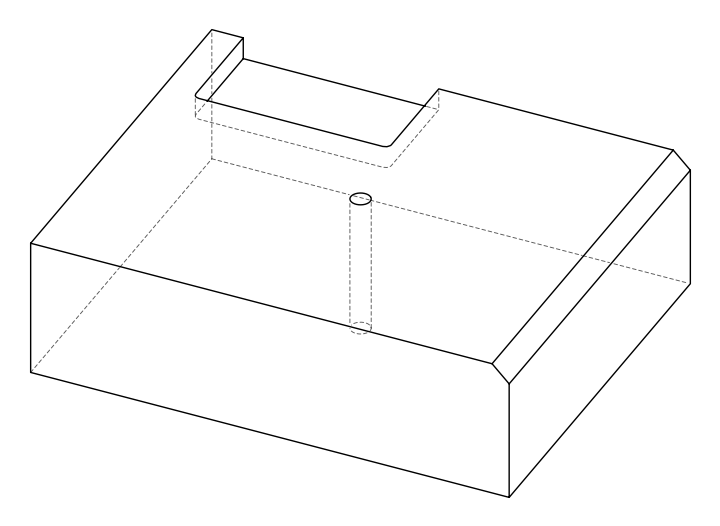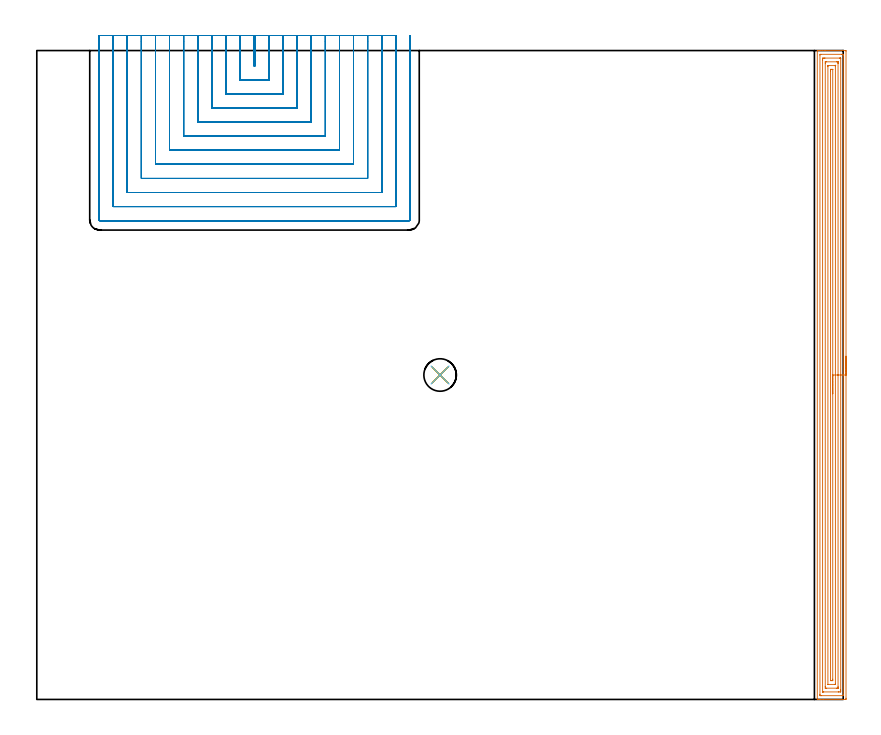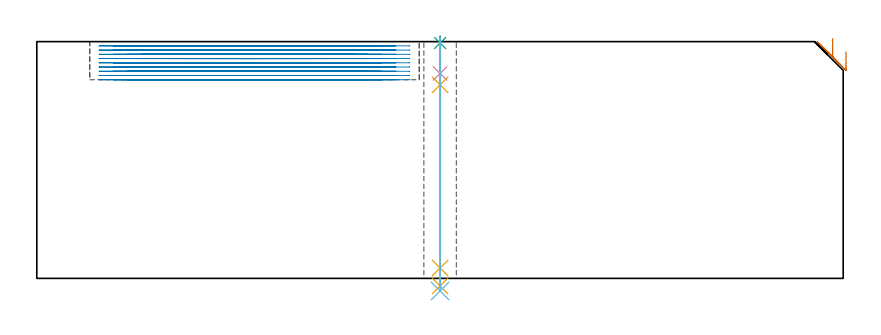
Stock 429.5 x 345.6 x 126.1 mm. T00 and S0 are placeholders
(PLAN: 6 operations, 5 tool changes, 95 min)
(1 AREA_MILL | FG_CHAMFER_SURFACE | UGT0205_001 | 16.83 min | 40450 mm3)
(2 MILL_SLOT | SLOT_PARTIAL_RECTANGULAR | NXT0201_013 | Follow Part, ap 2.5, ae 75% | 76.93 min | 340385 mm3)
(3 SPOT_DRILL | STEP1HOLE | NXT0321_9005460120000 | 0.03 min | 9 mm3)
(4 DRILL_BLIND_HOLE_INTO_CENTER | STEP1HOLE | NXT0301_084 | 0.08 min | 1565 mm3)
(5 GUN_DRILL_THROUGH_HOLE | STEP1HOLE | UGT0307_008 | 0.62 min | 10452 mm3)
(6 DRILL_TO_ENLARGE_THROUGH_HOLE | STEP1HOLE | UGT0301_244 | 0.54 min | 17579 mm3)
(TOOL UGT0205_001 | Chamfer Mill 20 x 3 x 45 deg. | D20 FL50 Z2)
(TOOL NXT0201_013 | ENDMILL 10mm | D10 FL30 Z4)
(TOOL NXT0321_9005460120000 | NC Spot Drill, 142deg, 12mm, Carbide, Uncoated | D12 PA142 FL30 Z2)
(TOOL NXT0301_084 | Carbide Drill 11.3mm [860.1-1130-034A1-MM 2214] | D11.3 PA140 FL55 Z2)
(TOOL UGT0307_008 | Gun Drill 11 mm | D11 PA130 FL24 Z1)
(TOOL UGT0301_244 | Twist Drill 17.3 mm | D17.3 PA118 FL130 Z2)
(OP 1 AREA_MILL)
G17 G21 G94 G90
T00 M6
G54
G17 G0 G90 X431. Y182.8 S1061 M3
G43 Z136.1 H0
Z120.8
G94 G1 Y182.762 Z119.928 F250.
Y182.648 Z119.063
Y182.459 Z118.212
Y182.197 Z117.38
Y181.863 Z116.574
Y181.46 Z115.8
Y180.992 Z115.064
Y180.46 Z114.372
Y179.871 Z113.729
Y179.228 Z113.14
Y178.536 Z112.608
Y177.8 Z112.14
Y177.026 Z111.737
Y176.22 Z111.403
Y175.388 Z111.141
Y174.536 Z110.952
Y173.672 Z110.838
Y172.8 Z110.8
Y0.632
X430.998 Y0.284 Z110.801
X430.992 Y0.01 Z110.806
X430.715 Y0. Z111.082
X418.909 Z122.885
X417.501 Z124.295
X417.133 Z124.662
X416.398 Z125.402
X416.151 Z125.648
X415.742 Z126.049
X415.703 Y0.009 Z126.088
X415.7 Y0.185 Z126.1
Y345.415
X415.703 Y345.591 Z126.088
X415.742 Y345.6 Z126.049
X416.151 Z125.648
X416.398 Z125.402
X417.133 Z124.662
X418.389 Z123.408
X419.798 Z121.998
X430.716 Y345.599 Z111.081
X430.992 Y345.59 Z110.806
X430.999 Y345.314 Z110.799
X431. Y172.8 Z110.8
X429.586 Z112.214
X429.585 Y2.403 Z112.215
X429.567 Y2.01 Z112.233
X429.096 Y2.001 Z112.704
X418.021 Y2. Z123.779
X417.55 Y2.001 Z124.25
X417.133 Y2.01 Z124.667
X417.115 Y2.421 Z124.685
X417.114 Y2.44 Z124.686
X417.115 Y343.197 Z124.685
X417.133 Y343.59 Z124.667
X417.604 Y343.599 Z124.196
X428.679 Y343.6 Z113.121
X429.15 Y343.599 Z112.65
X429.567 Y343.59 Z112.233
X429.585 Y343.179 Z112.215
X429.586 Y343.16 Z112.214
Y172.8
X428.172 Z113.628
X428.171 Y5.104 Z113.629
X428.17 Y4.722 Z113.63
X428.167 Y4.21 Z113.633
X428.165 Y4.027 Z113.635
X427.99 Y4.009 Z113.81
X427.791 Y4.005 Z114.009
X427.111 Y4. Z114.689
X426.903 Z114.897
X419.118 Z122.682
X418.909 Y4.002 Z122.891
X418.701 Y4.005 Z123.099
X418.563 Y4.01 Z123.237
X418.535 Y4.018 Z123.265
X418.533 Y4.037 Z123.267
X418.531 Y4.082 Z123.269
X418.529 Y4.21 Z123.271
Y340.496
X418.53 Y340.878 Z123.27
X418.533 Y341.39 Z123.267
X418.535 Y341.573 Z123.265
X418.71 Y341.591 Z123.09
X418.909 Y341.595 Z122.891
X419.589 Y341.6 Z122.211
X419.798 Z122.002
X427.582 Z114.218
X427.791 Y341.599 Z114.009
X427.999 Y341.595 Z113.801
X428.137 Y341.59 Z113.663
X428.165 Y341.583 Z113.635
X428.167 Y341.563 Z113.633
X428.169 Y341.518 Z113.631
X428.171 Y341.39 Z113.629
X428.172 Y172.8 Z113.628
X426.757 Z115.043
Y6.893
X426.755 Y6.147 Z115.045
X426.752 Y6.039 Z115.048
X426.751 Y6.015 Z115.049
X426.734 Y6.01 Z115.066
X426.679 Y6.006 Z115.121
X426.458 Y6.002 Z115.342
X426.014 Y6. Z115.786
X420.686 Z121.114
X420.242 Y6.002 Z121.558
X420.021 Y6.006 Z121.779
X419.966 Y6.01 Z121.834
X419.949 Y6.014 Z121.851
X419.948 Y6.031 Z121.852
X419.946 Y6.104 Z121.854
X419.943 Y6.747 Z121.857
Y6.893
Y338.707
X419.945 Y339.453 Z121.855
X419.948 Y339.561 Z121.852
X419.949 Y339.585 Z121.851
X419.966 Y339.59 Z121.834
X420.021 Y339.594 Z121.779
X420.242 Y339.598 Z121.558
X420.686 Y339.6 Z121.114
X426.014 Z115.786
X426.458 Y339.598 Z115.342
X426.679 Y339.594 Z115.121
X426.734 Y339.59 Z115.066
X426.751 Y339.586 Z115.049
X426.752 Y339.569 Z115.048
X426.754 Y339.496 Z115.046
X426.757 Y338.853 Z115.043
Y338.707
Y172.8
X425.343 Z116.457
Y8.464
X425.341 Y8.245 Z116.459
X425.336 Y8.1 Z116.464
X425.331 Y8.009 Z116.469
X425.295 Y8.007 Z116.505
X425.126 Y8.002 Z116.674
X424.915 Y8. Z116.885
X421.361 Y8.001 Z120.439
X421.358 Y8.004 Z120.442
Y8.005
X421.357 Y337.136 Z120.443
X421.36 Y337.355 Z120.44
X421.364 Y337.5 Z120.436
X421.369 Y337.59 Z120.431
X421.405 Y337.593 Z120.395
X421.574 Y337.598 Z120.226
X421.785 Y337.6 Z120.015
X425.339 Y337.599 Z116.461
X425.342 Y337.596 Z116.458
Y337.595
X425.343 Y172.8 Z116.457
X423.929 Z117.871
Y10.782
X423.928 Y10.471 Z117.872
X423.925 Y10.179 Z117.875
X423.922 Y10.035 Z117.878
X423.919 Y10.01 Z117.881
X423.884 Y10.006 Z117.916
X423.816 Y10.002 Z117.984
X423.35 Y10.001 Z118.45
X422.928 Y10.002 Z118.872
X422.79 Y10.008 Z119.01
X422.778 Y10.01 Z119.022
X422.776 Y10.024 Z119.024
X422.773 Y10.068 Z119.027
X422.772 Y10.159 Z119.028
X422.771 Y334.818 Z119.029
X422.772 Y335.129 Z119.028
X422.775 Y335.421 Z119.025
X422.778 Y335.565 Z119.022
X422.781 Y335.59 Z119.019
X422.816 Y335.594 Z118.984
X422.885 Y335.598 Z118.915
X423.35 Y335.599 Z118.45
X423.773 Y335.598 Z118.027
X423.91 Y335.592 Z117.89
X423.922 Y335.59 Z117.878
X423.924 Y335.576 Z117.876
X423.927 Y335.532 Z117.873
X423.929 Y335.441 Z117.871
Y172.8
Y171.928 Z117.909
Y171.064 Z118.023
Y170.212 Z118.212
Y169.38 Z118.474
Y168.574 Z118.808
Y167.8 Z119.211
Y167.064 Z119.68
Y166.372 Z120.211
Y165.729 Z120.8
Y165.14 Z121.443
Y164.608 Z122.135
Y164.14 Z122.871
Y163.737 Z123.645
Y163.403 Z124.451
Y163.141 Z125.283
Y162.952 Z126.135
Y162.838 Z126.999
Y162.8 Z127.871
G0 Z136.1
M5
M2
(OP 2 MILL_SLOT)
G17 G21 G94 G90
T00 M6
G54
G17 G0 G90 X115.7 Y353.6 S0 M3
G43 Z136.1 H0
Z123.844
G94 G1 Y350.6 F250.
Y337.5 F500.
X116.2
Y350.6
Y353.6 F250.
X108.2
Y350.6
Y330. F500.
X123.7
Y350.6
Y353.6 F250.
X100.7
Y350.6
Y322.5 F500.
X131.2
Y350.6
Y353.6 F250.
X93.2
Y350.6
Y315. F500.
X138.7
Y350.6
Y353.6 F250.
X85.7
Y350.6
Y307.5 F500.
X146.2
Y350.6
Y353.6 F250.
X78.2
Y350.6
Y300. F500.
X153.7
Y350.6
Y353.6 F250.
X70.7
Y350.6
Y292.5 F500.
X161.2
Y350.6
Y353.6 F250.
X63.2
Y350.6
Y285. F500.
X168.7
Y350.6
Y353.6 F250.
X55.7
Y350.6
Y277.5 F500.
X176.2
Y350.6
Y353.6 F250.
X48.2
Y350.6
Y270. F500.
X183.7
Y350.6
Y353.6 F250.
X40.7
Y350.6
Y262.5 F500.
X191.2
Y350.6
Y353.6 F250.
X33.2
Y350.6
Y255.3 F500.
G3 X33.5 Y255. R0.3
G1 X198.4
G3 X198.7 Y255.3 R0.3
G1 Y350.6
Y353.6 F250.
G0 X115.7 Z121.589
G1 Y350.6
Y337.5 F500.
X116.2
Y350.6
Y353.6 F250.
X108.2
Y350.6
Y330. F500.
X123.7
Y350.6
Y353.6 F250.
X100.7
Y350.6
Y322.5 F500.
X131.2
Y350.6
Y353.6 F250.
X93.2
Y350.6
Y315. F500.
X138.7
Y350.6
Y353.6 F250.
X85.7
Y350.6
Y307.5 F500.
X146.2
Y350.6
Y353.6 F250.
X78.2
Y350.6
Y300. F500.
X153.7
Y350.6
Y353.6 F250.
X70.7
Y350.6
Y292.5 F500.
X161.2
Y350.6
Y353.6 F250.
X63.2
Y350.6
Y285. F500.
X168.7
Y350.6
Y353.6 F250.
X55.7
Y350.6
Y277.5 F500.
X176.2
Y350.6
Y353.6 F250.
X48.2
Y350.6
Y270. F500.
X183.7
Y350.6
Y353.6 F250.
X40.7
Y350.6
Y262.5 F500.
X191.2
Y350.6
Y353.6 F250.
X33.2
Y350.6
Y255.3 F500.
G3 X33.5 Y255. R0.3
G1 X198.4
G3 X198.7 Y255.3 R0.3
G1 Y350.6
Y353.6 F250.
G0 X115.7 Z119.333
G1 Y350.6
Y337.5 F500.
X116.2
Y350.6
Y353.6 F250.
X108.2
Y350.6
Y330. F500.
X123.7
Y350.6
Y353.6 F250.
X100.7
Y350.6
Y322.5 F500.
X131.2
Y350.6
Y353.6 F250.
X93.2
Y350.6
Y315. F500.
X138.7
Y350.6
Y353.6 F250.
X85.7
Y350.6
Y307.5 F500.
X146.2
Y350.6
Y353.6 F250.
X78.2
Y350.6
Y300. F500.
X153.7
Y350.6
Y353.6 F250.
X70.7
Y350.6
Y292.5 F500.
X161.2
Y350.6
Y353.6 F250.
X63.2
Y350.6
Y285. F500.
X168.7
Y350.6
Y353.6 F250.
X55.7
Y350.6
Y277.5 F500.
X176.2
Y350.6
Y353.6 F250.
X48.2
Y350.6
Y270. F500.
X183.7
Y350.6
Y353.6 F250.
X40.7
Y350.6
Y262.5 F500.
X191.2
Y350.6
Y353.6 F250.
X33.2
Y350.6
Y255.3 F500.
G3 X33.5 Y255. R0.3
G1 X198.4
G3 X198.7 Y255.3 R0.3
G1 Y350.6
Y353.6 F250.
G0 X115.7 Z117.078
G1 Y350.6
Y337.5 F500.
X116.2
Y350.6
Y353.6 F250.
X108.2
Y350.6
Y330. F500.
X123.7
Y350.6
Y353.6 F250.
X100.7
Y350.6
Y322.5 F500.
X131.2
Y350.6
Y353.6 F250.
X93.2
Y350.6
Y315. F500.
X138.7
Y350.6
Y353.6 F250.
X85.7
Y350.6
Y307.5 F500.
X146.2
Y350.6
Y353.6 F250.
X78.2
Y350.6
Y300. F500.
X153.7
Y350.6
Y353.6 F250.
X70.7
Y350.6
Y292.5 F500.
X161.2
Y350.6
Y353.6 F250.
X63.2
Y350.6
Y285. F500.
X168.7
Y350.6
Y353.6 F250.
X55.7
Y350.6
Y277.5 F500.
X176.2
Y350.6
Y353.6 F250.
X48.2
Y350.6
Y270. F500.
X183.7
Y350.6
Y353.6 F250.
X40.7
Y350.6
Y262.5 F500.
X191.2
Y350.6
Y353.6 F250.
X33.2
Y350.6
Y255.3 F500.
G3 X33.5 Y255. R0.3
G1 X198.4
G3 X198.7 Y255.3 R0.3
G1 Y350.6
Y353.6 F250.
G0 X115.7 Z114.822
G1 Y350.6
Y337.5 F500.
X116.2
Y350.6
Y353.6 F250.
X108.2
Y350.6
Y330. F500.
X123.7
Y350.6
Y353.6 F250.
X100.7
Y350.6
Y322.5 F500.
X131.2
Y350.6
Y353.6 F250.
X93.2
Y350.6
Y315. F500.
X138.7
Y350.6
Y353.6 F250.
X85.7
Y350.6
Y307.5 F500.
X146.2
Y350.6
Y353.6 F250.
X78.2
Y350.6
Y300. F500.
X153.7
Y350.6
Y353.6 F250.
X70.7
Y350.6
Y292.5 F500.
X161.2
Y350.6
Y353.6 F250.
X63.2
Y350.6
Y285. F500.
X168.7
Y350.6
Y353.6 F250.
X55.7
Y350.6
Y277.5 F500.
X176.2
Y350.6
Y353.6 F250.
X48.2
Y350.6
Y270. F500.
X183.7
Y350.6
Y353.6 F250.
X40.7
Y350.6
Y262.5 F500.
X191.2
Y350.6
Y353.6 F250.
X33.2
Y350.6
Y255.3 F500.
G3 X33.5 Y255. R0.3
G1 X198.4
G3 X198.7 Y255.3 R0.3
G1 Y350.6
Y353.6 F250.
G0 X115.7 Z112.567
G1 Y350.6
Y337.5 F500.
X116.2
Y350.6
Y353.6 F250.
X108.2
Y350.6
Y330. F500.
X123.7
Y350.6
Y353.6 F250.
X100.7
Y350.6
Y322.5 F500.
X131.2
Y350.6
Y353.6 F250.
X93.2
Y350.6
Y315. F500.
X138.7
Y350.6
Y353.6 F250.
X85.7
Y350.6
Y307.5 F500.
X146.2
Y350.6
Y353.6 F250.
X78.2
Y350.6
Y300. F500.
X153.7
Y350.6
Y353.6 F250.
X70.7
Y350.6
Y292.5 F500.
X161.2
Y350.6
Y353.6 F250.
X63.2
Y350.6
Y285. F500.
X168.7
Y350.6
Y353.6 F250.
X55.7
Y350.6
Y277.5 F500.
X176.2
Y350.6
Y353.6 F250.
X48.2
Y350.6
Y270. F500.
X183.7
Y350.6
Y353.6 F250.
X40.7
Y350.6
Y262.5 F500.
X191.2
Y350.6
Y353.6 F250.
X33.2
Y350.6
Y255.3 F500.
G3 X33.5 Y255. R0.3
G1 X198.4
G3 X198.7 Y255.3 R0.3
G1 Y350.6
Y353.6 F250.
G0 X115.7 Z110.311
G1 Y350.6
Y337.5 F500.
X116.2
Y350.6
Y353.6 F250.
X108.2
Y350.6
Y330. F500.
X123.7
Y350.6
Y353.6 F250.
X100.7
Y350.6
Y322.5 F500.
X131.2
Y350.6
Y353.6 F250.
X93.2
Y350.6
Y315. F500.
X138.7
Y350.6
Y353.6 F250.
X85.7
Y350.6
Y307.5 F500.
X146.2
Y350.6
Y353.6 F250.
X78.2
Y350.6
Y300. F500.
X153.7
Y350.6
Y353.6 F250.
X70.7
Y350.6
Y292.5 F500.
X161.2
Y350.6
Y353.6 F250.
X63.2
Y350.6
Y285. F500.
X168.7
Y350.6
Y353.6 F250.
X55.7
Y350.6
Y277.5 F500.
X176.2
Y350.6
Y353.6 F250.
X48.2
Y350.6
Y270. F500.
X183.7
Y350.6
Y353.6 F250.
X40.7
Y350.6
Y262.5 F500.
X191.2
Y350.6
Y353.6 F250.
X33.2
Y350.6
Y255.3 F500.
G3 X33.5 Y255. R0.3
G1 X198.4
G3 X198.7 Y255.3 R0.3
G1 Y350.6
Y353.6 F250.
G0 X115.7 Z108.056
G1 Y350.6
Y337.5 F500.
X116.2
Y350.6
Y353.6 F250.
X108.2
Y350.6
Y330. F500.
X123.7
Y350.6
Y353.6 F250.
X100.7
Y350.6
Y322.5 F500.
X131.2
Y350.6
Y353.6 F250.
X93.2
Y350.6
Y315. F500.
X138.7
Y350.6
Y353.6 F250.
X85.7
Y350.6
Y307.5 F500.
X146.2
Y350.6
Y353.6 F250.
X78.2
Y350.6
Y300. F500.
X153.7
Y350.6
Y353.6 F250.
X70.7
Y350.6
Y292.5 F500.
X161.2
Y350.6
Y353.6 F250.
X63.2
Y350.6
Y285. F500.
X168.7
Y350.6
Y353.6 F250.
X55.7
Y350.6
Y277.5 F500.
X176.2
Y350.6
Y353.6 F250.
X48.2
Y350.6
Y270. F500.
X183.7
Y350.6
Y353.6 F250.
X40.7
Y350.6
Y262.5 F500.
X191.2
Y350.6
Y353.6 F250.
X33.2
Y350.6
Y255.3 F500.
G3 X33.5 Y255. R0.3
G1 X198.4
G3 X198.7 Y255.3 R0.3
G1 Y350.6
Y353.6 F250.
G0 X115.7 Z105.8
G1 Y350.6
Y337.5 F500.
X116.2
Y350.6
Y353.6 F250.
X108.2
Y350.6
Y330. F500.
X123.7
Y350.6
Y353.6 F250.
X100.7
Y350.6
Y322.5 F500.
X131.2
Y350.6
Y353.6 F250.
X93.2
Y350.6
Y315. F500.
X138.7
Y350.6
Y353.6 F250.
X85.7
Y350.6
Y307.5 F500.
X146.2
Y350.6
Y353.6 F250.
X78.2
Y350.6
Y300. F500.
X153.7
Y350.6
Y353.6 F250.
X70.7
Y350.6
Y292.5 F500.
X161.2
Y350.6
Y353.6 F250.
X63.2
Y350.6
Y285. F500.
X168.7
Y350.6
Y353.6 F250.
X55.7
Y350.6
Y277.5 F500.
X176.2
Y350.6
Y353.6 F250.
X48.2
Y350.6
Y270. F500.
X183.7
Y350.6
Y353.6 F250.
X40.7
Y350.6
Y262.5 F500.
X191.2
Y350.6
Y353.6 F250.
X33.2
Y350.6
Y255.3 F500.
G3 X33.5 Y255. R0.3
G1 X198.4
G3 X198.7 Y255.3 R0.3
G1 Y350.6
Y353.6 F250.
G0 Z136.1
M5
M2
(OP 3 SPOT_DRILL)
G17 G21 G94 G90
T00 M6
G54
G17 G0 G90 X214.8 Y172.8 S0 M3
G43 Z136.1 H0
G94 G81 G98 Z125.355 F250. R129.1
G80
M5
M2
(OP 4 DRILL_BLIND_HOLE_INTO_CENTER)
G17 G21 G94 G90
T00 M6
G54
G17 G0 G90 X214.8 Y172.8 S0 M3
G43 Z136.1 H1
G94 G81 G98 Z109.15 F250. R128.1
G80
M5
M2
(OP 5 GUN_DRILL_THROUGH_HOLE)
G17 G21 G94 G90
T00 M6
G54
G17 G0 G90 X214.8 Y172.8 M8
G43 Z136.1 H0
Z122.181
S716 M3
G94 G1 Z103.087 F125. M26
G4 X.084
Z5.5 F250.
G4 X.084
Z-4.065 F125.
G4 X.084
M5
M9
G0 Z122.181
Z136.1
M2
(OP 6 DRILL_TO_ENLARGE_THROUGH_HOLE)
G17 G21 G94 G90
T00 M6
G54
G17 G0 G90 X214.8 Y172.8 S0 M3
G43 Z136.1 H0
G94 G73 G98 Z-6.697 F250. Q16.6 R128.1
G80
M5
M2
